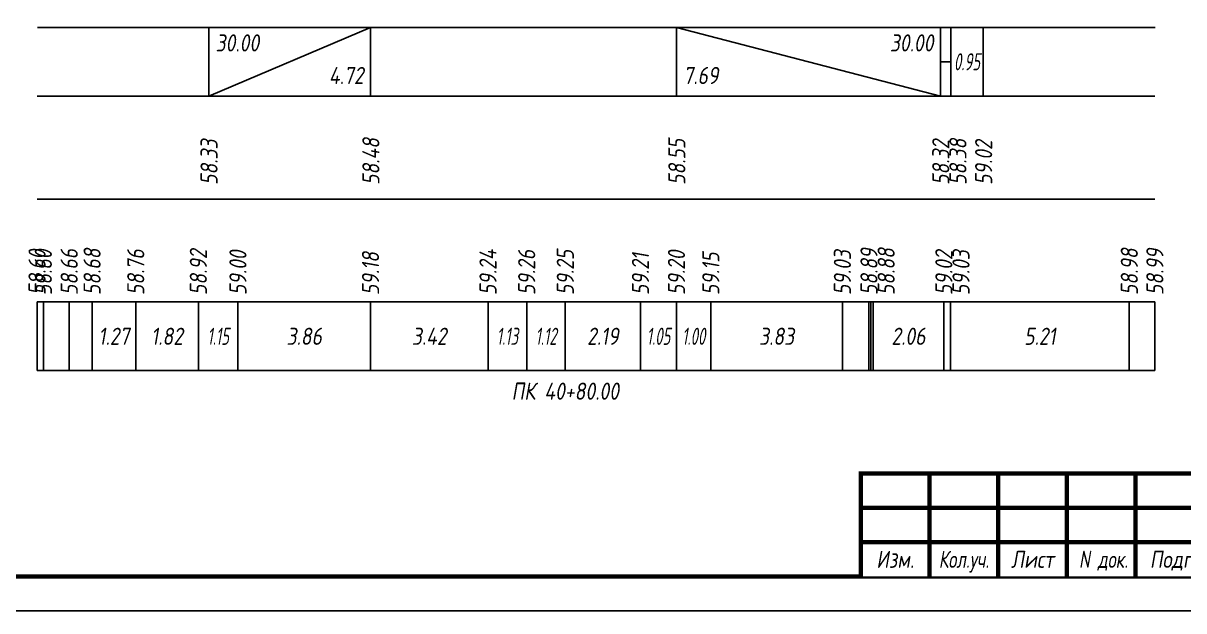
# Model space of a CAD drawing. Extents: x -717 to 1451, y -133302 to 233.
# Drawn here: x 77.9 to 247, y -64227.4 to -64141.8 of the extents above; entities that cross this region are included whole.
import ezdxf
from ezdxf.enums import TextEntityAlignment as Align

# ---------------------------------------------------------------- set-up
doc = ezdxf.new("R2010")
doc.units = 0
for name, color, linetype in [('Зарамочное оформление', 7, 'Continuous'), ('Код_510', 7, 'Continuous'), ('Код_516', 1, 'Continuous'), ('Подписи поперечников', 7, 'Continuous'), ('Таблица', 7, 'Continuous')]:
    doc.layers.add(name, color=color, linetype=linetype)
doc.styles.add('М', font='romand.shx', dxfattribs={"width": 0.8, "oblique": 10, "height": 2.5})

# ---------------------------------------------------------------- blocks, each defined once
blk = doc.blocks.new('Штамп')
at = {"linetype": 'Continuous'}
blk.add_wipeout([(199.95, -411.25), (384.95, -411.25), (384.95, -426.25), (199.95, -426.25)], dxfattribs=at).dxf.layer = 'Зарамочное оформление'
at = {"layer": 'Зарамочное оформление', "linetype": 'Continuous', "lineweight": -3, "const_width": 0.6, "flags": 128}
for points in [[(199.95, -426.25), (199.95, -411.25), (384.95, -411.25)], [(209.95, -411.25), (209.95, -426.25)], [(219.95, -411.25), (219.95, -426.25)], [(229.95, -411.25), (229.95, -426.25)], [(239.95, -411.25), (239.95, -426.25)], [(199.95, -416.25), (264.95, -416.25)], [(199.95, -421.25), (264.95, -421.25)]]:
    blk.add_lwpolyline(points, dxfattribs=at)
at = {"layer": 'Зарамочное оформление', "linetype": 'Continuous', "style": 'М', "oblique": 10}
for s, width, p in [('Изм.', 0.8, (204.95, -423.75)), ('Кол.уч.', 0.7, (214.95, -423.75)), ('Лист', 0.8, (224.95, -423.75)), ('N док.', 0.7, (235.28, -423.75)), ('Подпись', 0.8, (247.45, -423.75))]:
    blk.add_text(s, height=2.5, dxfattribs=dict(at, width=width)).set_placement(p, align=Align.MIDDLE_CENTER)
blk = doc.blocks.new('шифр')
blk.add_blockref('Штамп', (0, -63856))

msp = doc.modelspace()

# ---------------------------------------------------------------- linework, layer by layer
at = {"flags": 128}
msp.add_lwpolyline([(-30.054, -64227.421), (389.946, -64227.421), (389.946, -63930.421), (-30.054, -63930.421)], close=True, dxfattribs=at)
at = {"const_width": 0.6, "flags": 128}
msp.add_lwpolyline([(-10.054, -64222.421), (384.946, -64222.421), (384.946, -63935.421), (-10.054, -63935.421)], close=True, dxfattribs=at)
at = {"layer": 'Код_510'}
for p, q in [((79.946, -64192.421), (79.946, -64182.421)), ((80.859, -64192.421), (80.859, -64182.421)), ((84.626, -64192.421), (84.626, -64182.421)), ((87.962, -64192.421), (87.962, -64182.421)), ((94.321, -64192.421), (94.321, -64182.421)), ((103.438, -64192.421), (103.438, -64182.421)), ((109.207, -64192.421), (109.207, -64182.421)), ((128.521, -64192.421), (128.521, -64182.421)), ((145.634, -64192.421), (145.634, -64182.421)), ((151.268, -64192.421), (151.268, -64182.421)), ((156.892, -64192.421), (156.892, -64182.421)), ((167.839, -64192.421), (167.839, -64182.421)), ((173.088, -64192.421), (173.088, -64182.421)), ((178.089, -64192.421), (178.089, -64182.421)), ((197.254, -64192.421), (197.254, -64182.421)), ((201.129, -64192.421), (201.129, -64182.421)), ((201.407, -64192.421), (201.407, -64182.421)), ((201.715, -64192.421), (201.715, -64182.421)), ((212.035, -64192.421), (212.035, -64182.421)), ((213.012, -64192.421), (213.012, -64182.421)), ((239.052, -64192.421), (239.052, -64182.421)), ((242.776, -64192.421), (242.776, -64182.421))]:
    msp.add_line(p, q, dxfattribs=at)
at = {"layer": 'Код_516'}
for p, q in [((104.946, -64152.421), (104.946, -64142.421)), ((104.946, -64152.421), (128.521, -64142.421)), ((128.521, -64152.421), (128.521, -64142.421)), ((173.088, -64152.421), (173.088, -64142.421)), ((173.088, -64142.421), (211.534, -64152.421)), ((211.534, -64152.421), (211.534, -64142.421)), ((211.534, -64152.421), (211.534, -64142.421)), ((213.03, -64152.421), (213.03, -64142.421)), ((217.776, -64152.421), (217.776, -64142.421)), ((211.534, -64147.421), (213.03, -64147.421))]:
    msp.add_line(p, q, dxfattribs=at)
at = {"layer": 'Таблица'}
for p, q in [((80, -64142.421), (242.831, -64142.421)), ((79.946, -64152.421), (242.776, -64152.421)), ((79.946, -64167.421), (242.776, -64167.421)), ((79.946, -64182.421), (242.776, -64182.421)), ((79.946, -64192.421), (242.776, -64192.421))]:
    msp.add_line(p, q, dxfattribs=at)

# ---------------------------------------------------------------- texts
at = {"layer": 'Код_510', "style": 'М', "oblique": 10, "width": 0.8}
for s, p in [('58.68', (87.962, -64181.421)), ('58.92', (103.438, -64181.421)), ('59.25', (156.892, -64181.421)), ('58.89', (201.129, -64181.421)), ('58.88', (203.629, -64181.421)), ('58.98', (239.052, -64181.421)), ('58.99', (242.776, -64181.421)), ('58.60', (79.946, -64181.421)), ('58.60', (80.859, -64181.421)), ('58.66', (84.626, -64181.421)), ('58.76', (94.321, -64181.421)), ('59.00', (109.207, -64181.421)), ('59.18', (128.521, -64181.421)), ('59.24', (145.634, -64181.421)), ('59.26', (151.268, -64181.421)), ('59.21', (167.839, -64181.421)), ('59.20', (173.088, -64181.421)), ('59.15', (178.089, -64181.421)), ('59.03', (197.254, -64181.421)), ('59.02', (212.035, -64181.421)), ('59.03', (214.535, -64181.421))]:
    msp.add_text(s, height=2.5, rotation=90, dxfattribs=at).set_placement(p, align=Align.MIDDLE_LEFT)
at = {"layer": 'Код_510', "style": 'М', "oblique": 10}
for s, width, p in [('1.27', 0.8, (91.142, -64187.421)), ('1.82', 0.8, (98.88, -64187.421)), ('1.15', 0.6, (106.323, -64187.421)), ('3.86', 0.8, (118.864, -64187.421)), ('3.42', 0.8, (137.078, -64187.421)), ('1.13', 0.6, (148.451, -64187.421)), ('1.12', 0.6, (154.08, -64187.421)), ('2.19', 0.8, (162.366, -64187.421)), ('1.05', 0.6, (170.463, -64187.421)), ('1.00', 0.6, (175.588, -64187.421)), ('3.83', 0.8, (187.671, -64187.421)), ('2.06', 0.8, (206.875, -64187.421)), ('5.21', 0.8, (226.032, -64187.421))]:
    msp.add_text(s, height=2.5, dxfattribs=dict(at, width=width)).set_placement(p, align=Align.MIDDLE_CENTER)
at = {"layer": 'Код_516', "style": 'М', "oblique": 10, "width": 0.8}
msp.add_text('30.00', height=2.5, dxfattribs=at).set_placement((105.946, -64143.421), align=Align.TOP_LEFT)
msp.add_text('30.00', height=2.5, dxfattribs=at).set_placement((210.534, -64143.421), align=Align.TOP_RIGHT)
at = {"layer": 'Код_516', "style": 'М', "oblique": 10, "width": 0.6}
msp.add_text('0.95', height=2.5, dxfattribs=at).set_placement((215.403, -64147.421), align=Align.MIDDLE_CENTER)
at = {"layer": 'Код_516', "style": 'М', "oblique": 10, "width": 0.8}
msp.add_text('4.72', height=2.5, dxfattribs=at).set_placement((127.521, -64151.421), align=Align.BOTTOM_RIGHT)
msp.add_text('7.69', height=2.5, dxfattribs=at).set_placement((174.088, -64151.421), align=Align.BOTTOM_LEFT)
for s, p in [('58.33', (105, -64165.371)), ('58.48', (128.575, -64165.371)), ('58.55', (173.142, -64165.371)), ('58.32', (211.588, -64165.371)), ('58.38', (214.088, -64165.371)), ('59.02', (217.831, -64165.371))]:
    msp.add_text(s, height=2.5, rotation=90, dxfattribs=at).set_placement(p, align=Align.MIDDLE_LEFT)
at = {"layer": 'Подписи поперечников', "style": 'М', "oblique": 10, "width": 0.8}
msp.add_text('ПК 40+80.00', height=2.5, dxfattribs=at).set_placement((156.892, -64197.421), align=Align.BOTTOM_CENTER)

# ---------------------------------------------------------------- next in the draw order: block references
msp.add_blockref('шифр', (0, 59.829))

doc.saveas('drawing.dxf')
